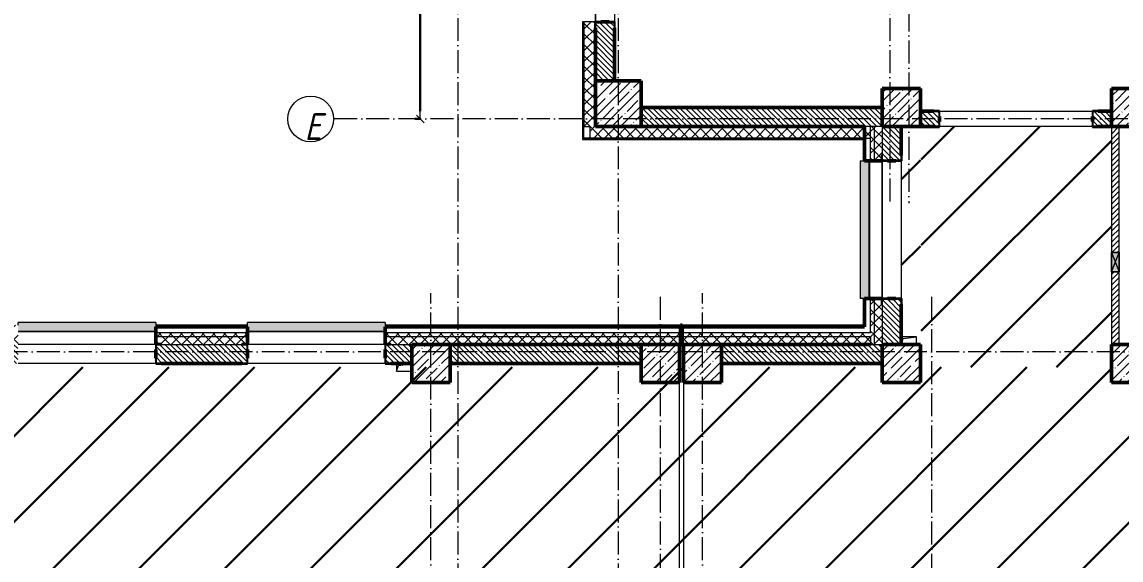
# Model space of a CAD drawing. Header units: millimetres. Extents: x 35697 to 388678, y -91946 to 171347.
# Drawn here: x 106510 to 120885, y 70372 to 77415 of the extents above; entities that cross this region are included whole.
import ezdxf

# ---------------------------------------------------------------- set-up
doc = ezdxf.new("R2010")
doc.units = ezdxf.units.MM
doc.linetypes.add('50_200_ШТРИХ_1Т_ш5_п1_п1_', pattern=[700, 500, -100, 0, -100])
for name, color, linetype, lineweight in [('2.1) ПГП окна 2.8 м', 5, 'Continuous', 30), ('3.1) ЖБ окна 1.2 м', 102, 'Continuous', 30), ('A-____-____-DIMS', 7, 'Continuous', 9), ('A-DETL-GENF-OTLN', 7, 'Continuous', 9), ('A-FLOR-____-OTLN', 7, 'Continuous', 9), ('A-GENM-____-MCUT', 7, 'Continuous', 25), ('A-GENM-____-OTLN', 7, 'Continuous', 9), ('A-GENM-____-OTLN-1', 7, 'Continuous', 25), ('A-GLAZ-____-OTLN', 7, 'Continuous', 9), ('A-WALL-____-MCUT-2', 7, 'Continuous', 50), ('A-WALL-____-MCUT-3', 7, 'Continuous', 9), ('A-WALL-____-OTLN', 7, 'Continuous', 9), ('A-WALL-____-PATT-1', 7, 'Continuous', 9), ('A-WALL-FNSH-MCUT-1', 7, 'Continuous', 9), ('I-WALL-____-OTLN', 7, 'Continuous', 9), ('S-COLS-____-MCUT', 7, 'Continuous', 50), ('S-COLS-____-OTLN', 7, 'Continuous', 9), ('S-GRID-____-IDEN', 7, 'Continuous', 9), ('S-GRID-____-OTLN-1', 7, '50_200_ШТРИХ_1Т_ш5_п1_п1_', 9)]:
    doc.layers.add(name, color=color, linetype=linetype, lineweight=lineweight)
doc.layers.add('A-GLAZ-____-OTLN-1', color=7, linetype='Continuous', lineweight=9, true_color=0xc0c0c0)
doc.styles.add('ISOCPEUR_I', font='isocpeui.ttf', dxfattribs={"width": 0.9, "height": 2.5})
doc.styles.add('СПДС', font='isocpeur.ttf', dxfattribs={"width": 0.9})
doc.dimstyles.new('Размера А3', dxfattribs={"dimtxt": 200, "dimasz": 100, "dimexe": 70, "dimexo": 100, "dimgap": 20, "dimtad": 1, "dimdec": 0, "dimrnd": 10, "dimzin": 0, "dimdsep": 46, "dimtxsty": 'СПДС', "dimblk": 'ARROWHEAD_6', "dimcen": 1, "dimclrd": 256, "dimclre": 256, "dimclrt": 256, "dimazin": 0, "dimtfac": 1, "dimtdec": 0, "dimtmove": 2, "dimatfit": 3, "dimfxl": 1, "dimtolj": 1, "dimtzin": 0, "dimarcsym": 0})
pattern_1 = [(45, (43259.71, 63713.66), (-70.71068, 70.71068), []), (135, (43259.71, 63713.66), (-70.71068, -70.71068), [])]
pattern_2 = [(135, (43259.71, 63713.66), (-35.35534, -35.35534), [])]
pattern_3 = [(45, (43259.71, 63713.66), (-85.53659, 85.53659), []), (45, (43316.74, 63713.66), (-85.53659, 85.53659), [])]

# ---------------------------------------------------------------- blocks, each defined once
blk = doc.blocks.new('BSC_Колонна _Прямоугольная - 500х500-V18-АР1_План отверстий 2 этажа в осях 1-64_А-ГГ')
at = {"layer": 'S-COLS-____-OTLN'}
h = blk.add_hatch(dxfattribs=at)
h.set_pattern_fill('FP_47', color=256, style=0, pattern_type=2)
h.set_pattern_definition([(45, (-77750, -12581.04), (-114.04925, 114.04925), []), (45, (-77635.95, -12581.04), (-114.04925, 114.04925), [201.613, -40.323, 3.353, -36.97])])
h.paths.add_polyline_path([(-250, -250), (250, -250), (250, 250), (-250, 250)], flags=0)
at = {"layer": 'S-COLS-____-MCUT'}
for p, q in [((250, 250), (-250, 250)), ((-250, 250), (-250, -250)), ((250, -250), (250, 250)), ((-250, -250), (250, -250))]:
    blk.add_line(p, q, dxfattribs=at)
blk = doc.blocks.new('BSC_Колонна _Прямоугольная - 600х600-V79-АР1_План отверстий 2 этажа в осях 1-64_А-ГГ')
at = {"layer": 'S-COLS-____-OTLN'}
h = blk.add_hatch(dxfattribs=at)
h.set_pattern_fill('FP_108', color=256, style=0, pattern_type=2)
h.set_pattern_definition([(45, (-71050, -12631.04), (-114.04925, 114.04925), []), (45, (-70935.95, -12631.04), (-114.04925, 114.04925), [201.613, -40.323, 3.353, -36.97])])
h.paths.add_polyline_path([(-300, -300), (300, -300), (300, 300), (-300, 300)], flags=0)
at = {"layer": 'S-COLS-____-MCUT'}
for p, q in [((300, 300), (-300, 300)), ((-300, 300), (-300, -300)), ((300, -300), (300, 300)), ((-300, -300), (300, -300))]:
    blk.add_line(p, q, dxfattribs=at)
blk = doc.blocks.new('BSC_Колонна _Прямоугольная - 500х500-V98-АР1_План отверстий 2 этажа в осях 1-64_А-ГГ')
at = {"layer": 'S-COLS-____-OTLN'}
h = blk.add_hatch(dxfattribs=at)
h.set_pattern_fill('FP_127', color=256, style=0, pattern_type=2)
h.set_pattern_definition([(45, (-68600, -9231.04), (-114.04925, 114.04925), []), (45, (-68485.95, -9231.04), (-114.04925, 114.04925), [201.613, -40.323, 3.353, -36.97])])
h.paths.add_polyline_path([(-250, -250), (250, -250), (250, 250), (-250, 250)], flags=0)
at = {"layer": 'S-COLS-____-MCUT'}
for p, q in [((250, 250), (-250, 250)), ((-250, 250), (-250, -250)), ((250, -250), (250, 250)), ((-250, -250), (250, -250))]:
    blk.add_line(p, q, dxfattribs=at)
blk = doc.blocks.new('BSC_Колонна _Прямоугольная - 500х500-V114-АР1_План отверстий 2 этажа в осях 1-64_А-ГГ')
at = {"layer": 'S-COLS-____-OTLN'}
h = blk.add_hatch(dxfattribs=at)
h.set_pattern_fill('FP_143', color=256, style=0, pattern_type=2)
h.set_pattern_definition([(45, (-72150, -9231.04), (-114.04925, 114.04925), []), (45, (-72035.95, -9231.04), (-114.04925, 114.04925), [201.613, -40.323, 3.353, -36.97])])
h.paths.add_polyline_path([(-250, -250), (250, -250), (250, 250), (-250, 250)], flags=0)
at = {"layer": 'S-COLS-____-MCUT'}
for p, q in [((250, 250), (-250, 250)), ((-250, 250), (-250, -250)), ((250, -250), (250, 250)), ((-250, -250), (250, -250))]:
    blk.add_line(p, q, dxfattribs=at)
blk = doc.blocks.new('BSC_Колонна _Прямоугольная - 500х500-V115-АР1_План отверстий 2 этажа в осях 1-64_А-ГГ')
at = {"layer": 'S-COLS-____-OTLN'}
h = blk.add_hatch(dxfattribs=at)
h.set_pattern_fill('FP_144', color=256, style=0, pattern_type=2)
h.set_pattern_definition([(45, (-71600, -9231.04), (-114.04925, 114.04925), []), (45, (-71485.95, -9231.04), (-114.04925, 114.04925), [201.613, -40.323, 3.353, -36.97])])
h.paths.add_polyline_path([(-250, -250), (250, -250), (250, 250), (-250, 250)], flags=0)
at = {"layer": 'S-COLS-____-MCUT'}
for p, q in [((250, 250), (-250, 250)), ((-250, 250), (-250, -250)), ((250, -250), (250, 250)), ((-250, -250), (250, -250))]:
    blk.add_line(p, q, dxfattribs=at)
blk = doc.blocks.new('BSC_Колонна _Прямоугольная - 500х500-V135-АР1_План отверстий 2 этажа в осях 1-64_А-ГГ')
at = {"layer": 'S-COLS-____-OTLN'}
h = blk.add_hatch(dxfattribs=at)
h.set_pattern_fill('FP_165', color=256, style=0, pattern_type=2)
h.set_pattern_definition([(45, (-74750, -12581.04), (-114.04925, 114.04925), []), (45, (-74635.95, -12581.04), (-114.04925, 114.04925), [201.613, -40.323, 3.353, -36.97])])
h.paths.add_polyline_path([(-250, -250), (250, -250), (250, 250), (-250, 250), (-250, 195)], flags=0)
at = {"layer": 'S-COLS-____-MCUT'}
for p, q in [((250, 250), (-250, 250)), ((-250, 250), (-250, -250)), ((250, -250), (250, 250)), ((-250, -250), (250, -250))]:
    blk.add_line(p, q, dxfattribs=at)
blk = doc.blocks.new('BSC_Колонна _Прямоугольная - 500х500-V139-АР1_План отверстий 2 этажа в осях 1-64_А-ГГ')
at = {"layer": 'S-COLS-____-OTLN'}
h = blk.add_hatch(dxfattribs=at)
h.set_pattern_fill('FP_170', color=256, style=0, pattern_type=2)
h.set_pattern_definition([(45, (-77750, -9231.04), (-114.04925, 114.04925), []), (45, (-77635.95, -9231.04), (-114.04925, 114.04925), [201.613, -40.323, 3.353, -36.97])])
h.paths.add_polyline_path([(-250, -250), (250, -250), (250, 250), (-250, 250)], flags=0)
at = {"layer": 'S-COLS-____-MCUT'}
for p, q in [((250, 250), (-250, 250)), ((-250, 250), (-250, -250)), ((250, -250), (250, 250)), ((-250, -250), (250, -250))]:
    blk.add_line(p, q, dxfattribs=at)
blk = doc.blocks.new('BSC_Колонна _Прямоугольная - 500х500-V140-АР1_План отверстий 2 этажа в осях 1-64_А-ГГ')
at = {"layer": 'S-COLS-____-OTLN'}
h = blk.add_hatch(dxfattribs=at)
h.set_pattern_fill('FP_171', color=256, style=0, pattern_type=2)
h.set_pattern_definition([(45, (-74750, -9231.04), (-114.04925, 114.04925), []), (45, (-74635.95, -9231.04), (-114.04925, 114.04925), [201.613, -40.323, 3.353, -36.97])])
h.paths.add_polyline_path([(-250, -250), (250, -250), (250, 250), (-250, 250), (-250, 105)], flags=0)
at = {"layer": 'S-COLS-____-MCUT'}
for p, q in [((250, 250), (-250, 250)), ((-250, 250), (-250, -250)), ((250, -250), (250, 250)), ((-250, -250), (250, -250))]:
    blk.add_line(p, q, dxfattribs=at)
blk = doc.blocks.new('Фахверк_СКБ_Уголок - 250_2700-27497298-АР1_План отверстий 2 этажа в осях 1-64_А-ГГ')
at = {"layer": 'A-GENM-____-MCUT'}
for p, q in [((200, 181), (125, 181)), ((125, 181), (125, 106)), ((131, 106), (131, 175)), ((131, 175), (200, 175)), ((200, 175), (200, 181)), ((125, 106), (131, 106)), ((131, -6), (125, -6)), ((125, -6), (125, -81)), ((125, -81), (200, -81)), ((131, -75), (131, -6)), ((200, -75), (131, -75)), ((200, -81), (200, -75))]:
    blk.add_line(p, q, dxfattribs=at)
blk = doc.blocks.new('Фахверк_СКБ_Уголок - 200_3380-28509457-АР1_План отверстий 2 этажа в осях 1-64_А-ГГ')
at = {"layer": 'A-GENM-____-MCUT'}
for p, q in [((200, 156), (125, 156)), ((125, 156), (125, 81)), ((131, 81), (131, 150)), ((131, 150), (200, 150)), ((200, 150), (200, 156)), ((125, 81), (131, 81)), ((131, 19), (125, 19)), ((125, 19), (125, -56)), ((131, -50), (131, 19)), ((125, -56), (200, -56)), ((200, -50), (131, -50)), ((200, -56), (200, -50))]:
    blk.add_line(p, q, dxfattribs=at)
blk = doc.blocks.new('AR_Отверстие прямоугольное _в стене_ - AR_Отверстие прямоугольное _в стене__ВК-32404655-АР1_План отверстий 2 этажа в осях 1-64_А-ГГ')
at = {"layer": 'A-GLAZ-____-OTLN'}
blk.add_hatch(color=256, dxfattribs=at).paths.add_polyline_path([(125, 50), (-125, 50), (-125, -50), (125, -50)], flags=0)
at = {"layer": 'A-DETL-GENF-OTLN'}
for p, q in [((-125, -50), (-125, 50)), ((-125, 50), (125, 50)), ((125, 50), (-125, -50)), ((-125, 50), (125, -50)), ((125, 50), (-125, 50)), ((-125, 50), (-125, -50)), ((125, 50), (125, -50)), ((125, -50), (125, 50)), ((125, -50), (-125, -50)), ((-125, -50), (125, -50))]:
    blk.add_line(p, q, dxfattribs=at)
blk = doc.blocks.new('AR_Отверстие прямоугольное _в плите_ - AR_Отверстие прямоугольное _в плите_-V165-АР1_План отверстий 2 этажа в осях 1-64_А-ГГ')
at = {"layer": 'A-GENM-____-OTLN'}
for p, q in [((-100, 50), (-100, -50)), ((-100, -50), (-75, 25)), ((-75, 25), (100, 50)), ((-100, -50), (100, -50))]:
    blk.add_line(p, q, dxfattribs=at)
blk = doc.blocks.new('AR_Отверстие прямоугольное _в плите_ - AR_Отверстие прямоугольное _в плите_-30510712-АР1_План отверстий 2 этажа в осях 1-64_А-ГГ')
at = {"layer": 'A-GENM-____-OTLN'}
for p, q in [((100, 50), (-100, 50)), ((-100, -50), (-75, 25)), ((-75, 25), (100, 50)), ((100, -50), (100, 50))]:
    blk.add_line(p, q, dxfattribs=at)
blk = doc.blocks.new('Отлив_СКБ - Отлив витража_120_НВФ-31885689-АР1_План отверстий 2 этажа в осях 1-64_А-ГГ')
at = {"layer": 'A-GLAZ-____-OTLN-1'}
for points in [[(1800, 2), (1800, 120), (0, 120), (0, 2), (1103, 2)], [(1103, 0), (1800, 0), (1800, 2), (0, 2), (0, 0)]]:
    blk.add_hatch(color=256, dxfattribs=at).paths.add_polyline_path(points, flags=0)
at = {"layer": 'A-GLAZ-____-OTLN'}
for p, q in [((0, 83), (0, 120)), ((1800, 120), (0, 120)), ((0, 2), (1800, 2)), ((1800, 120), (1800, 83)), ((1800, 0), (0, 0))]:
    blk.add_line(p, q, dxfattribs=at)
blk = doc.blocks.new('Стены 6 - Стены 4-31195849-АР1_План отверстий 2 этажа в осях 1-64_А-ГГ')
at = {"layer": 'A-WALL-____-MCUT-2'}
for p, q in [((-1799, 41030), (-1799, 41010)), ((-1549, 41030), (-1799, 41030)), ((-1799, 41010), (-1549, 41010)), ((-1549, 41010), (-1549, 41030))]:
    blk.add_line(p, q, dxfattribs=at)
blk = doc.blocks.new('Ось сетки - Круг_Ø6_00__ISO-2_5_0_9K_-25732049-АР1_План отверстий 2 этажа в осях 1-64_А-ГГ')
at = {"layer": 'S-GRID-____-IDEN'}
blk.add_circle((0, 0), 3, dxfattribs=at)
blk = doc.blocks.new('ARROWHEAD_6')
at = {"color": 0, "linetype": 'Continuous'}
for p, q in [((0, 0), (-1, 0)), ((-0.5, -0.5), (0.5, 0.5))]:
    blk.add_line(p, q, dxfattribs=at)
blk = doc.blocks.new('*D1879')
at = {"layer": 'A-____-____-DIMS', "lineweight": -2, "transparency": 16777216}
for p, q in [((52875, 475347), (52799, 475347)), ((52869, 475247), (52869, 471547)), ((52875, 471447), (52799, 471447))]:
    blk.add_line(p, q, dxfattribs=at)
at = {"layer": 'Defpoints', "color": 0, "transparency": 16777216}
for p in [(52975, 475347), (52869, 471447), (52975, 471447)]:
    blk.add_point(p, dxfattribs=at)
at = {"layer": 'A-____-____-DIMS', "lineweight": -2, "transparency": 16777216, "xscale": 100, "yscale": 100, "zscale": 100}
for p, rotation in [((52869, 475347), 90), ((52869, 471447), 270)]:
    blk.add_blockref('ARROWHEAD_6', p, dxfattribs=dict(at, rotation=rotation))
at = {"layer": 'A-____-____-DIMS', "transparency": 16777216, "insert": (52624, 473397), "char_height": 450, "attachment_point": 5, "rotation": 90, "style": 'СПДС'}
blk.add_mtext('\\A1;3900', dxfattribs=at)
blk = doc.blocks.new('2этаж')
at = {"layer": 'S-GRID-____-OTLN-1', "color": 251, "ltscale": 0.6, "true_color": 0x636466}
for p, q in [((53358.3, 508896.9), (53358.3, 454533.3)), ((55458.3, 508896.9), (55458.3, 454750.2)), ((59008.3, 508896.9), (59008.3, 470347)), ((59258.3, 508602.1), (59258.3, 470347)), ((74727.1, 471447), (51735.1, 471447)), ((53008.3, 454750.2), (53008.3, 469166.5)), ((56008.3, 454533.3), (56008.3, 469166.5)), ((56558.3, 454750.2), (56558.3, 469166.5)), ((59558.3, 454533.3), (59558.3, 469166.5)), ((88482.7, 468397), (-20037.2, 468397))]:
    blk.add_line(p, q, dxfattribs=at)
at = {"layer": 'S-GRID-____-IDEN', "insert": (51351.3, 471523.1), "char_height": 350, "width": 202.025, "attachment_point": 1, "style": 'ISOCPEUR_I'}
blk.add_mtext('\\fISOCPEUR|b0|i1|c204|p34|;\\W.9;Е', dxfattribs=at)
at = {"layer": 'A-____-____-DIMS'}
dim = blk.add_linear_dim(base=(52868.7, 471447), p1=(52974.8, 475347), p2=(52974.8, 471447), angle=90, dimstyle='Размера А3', override={"dimtxt": 450}, dxfattribs=at)
dim.commit()
dim.dimension.update_dxf_attribs({"geometry": '*D1879', "text_midpoint": (52623.7, 473397)})

msp = doc.modelspace()

# ---------------------------------------------------------------- hatches: boundary and pattern name
at = {"layer": '2.1) ПГП окна 2.8 м'}
h = msp.add_hatch(dxfattribs=at)
h.set_pattern_fill('ANSI31', color=5, scale=250)
h.paths.add_polyline_path([(118260, 73795), (118010, 73795), (118010, 76045), (118260, 76045)])
h.paths.add_polyline_path([(118272, 72895), (120760, 72895), (120760, 76045), (118272, 76045)])
h = msp.add_hatch(dxfattribs=at)
h.set_pattern_fill('ANSI31', color=5, scale=250)
h.set_pattern_definition([(45, (50979.8, 168109.95), (-561.266, 561.266), [])])
h.paths.add_polyline_path([(82110, 72895), (132260, 72895), (132260, 69795), (82110, 69795)])
at = {"layer": 'A-WALL-____-PATT-1'}
h = msp.add_hatch(dxfattribs=at)
h.set_pattern_fill('FP_1', color=256, style=0, pattern_type=2)
h.set_pattern_definition(pattern_1)
h.paths.add_polyline_path([(113860, 76045), (114010, 76045), (114010, 77340), (114004, 77340), (114004, 77415), (113860, 77415)], flags=0)
h.paths.add_polyline_path([(114004, 79115), (114004, 79190), (114010, 79190), (114010, 79980), (114004, 79980), (114004, 80055), (113860, 80055), (113860, 79115), (113945, 79115)], flags=0)
h.paths.add_polyline_path([(113945, 81755), (114004, 81755), (114004, 81830), (114010, 81830), (114010, 83220), (114004, 83220), (114004, 83295), (113860, 83295), (113860, 81755)], flags=0)
h.paths.add_polyline_path([(114004, 84995), (114004, 85070), (114010, 85070), (114010, 85860), (114004, 85860), (114004, 85935), (113860, 85935), (113860, 84995), (113945, 84995)], flags=0)
h.paths.add_polyline_path([(113945, 87635), (114004, 87635), (114004, 87710), (114010, 87710), (114010, 89100), (114004, 89100), (114004, 89175), (113860, 89175), (113860, 87635)], flags=0)
h.paths.add_polyline_path([(113945, 90875), (114004, 90875), (114004, 90950), (114010, 90950), (114010, 91740), (114004, 91740), (114004, 91815), (113860, 91815), (113860, 90875)], flags=0)
h.paths.add_polyline_path([(114004, 93515), (114004, 93590), (114010, 93590), (114010, 94980), (114004, 94980), (114004, 95055), (113860, 95055), (113860, 93515), (113945, 93515)], flags=0)
h.paths.add_polyline_path([(114004, 96755), (114004, 96830), (114010, 96830), (114010, 97620), (114004, 97620), (114004, 97695), (113860, 97695), (113860, 96755), (113945, 96755)], flags=0)
h.paths.add_polyline_path([(113945, 99395), (114004, 99395), (114004, 99470), (114010, 99470), (114010, 100860), (114004, 100860), (114004, 100935), (113860, 100935), (113860, 99395)], flags=0)
h.paths.add_polyline_path([(113945, 102635), (114004, 102635), (114004, 102710), (114010, 102710), (114010, 103500), (114004, 103500), (114004, 103575), (113860, 103575), (113860, 102635)], flags=0)
h.paths.add_polyline_path([(114004, 105275), (114004, 105350), (114010, 105350), (114010, 106795), (113860, 106795), (113860, 105275), (113945, 105275)], flags=0)
h = msp.add_hatch(dxfattribs=at)
h.set_pattern_fill('FP_6', color=256, style=0, pattern_type=2)
h.set_pattern_definition(pattern_2)
h.paths.add_polyline_path([(114079, 76645), (114260, 76645), (114260, 77409), (114191, 77409), (114191, 77415), (114079, 77415), (114079, 77409), (114010, 77409), (114010, 76645)], flags=0)
h.paths.add_polyline_path([(114079, 79115), (114191, 79115), (114191, 79121), (114260, 79121), (114260, 80049), (114191, 80049), (114191, 80055), (114079, 80055), (114079, 80049), (114010, 80049), (114010, 79121), (114079, 79121)], flags=0)
h.paths.add_polyline_path([(114191, 81755), (114191, 81761), (114260, 81761), (114260, 82095), (114010, 82095), (114010, 81761), (114079, 81761), (114079, 81755)], flags=0)
h = msp.add_hatch(dxfattribs=at)
h.set_pattern_fill('FP_6', color=256, style=0, pattern_type=2)
h.set_pattern_definition(pattern_2)
h.paths.add_polyline_path([(117760, 76045), (117760, 76295), (114610, 76295), (114610, 76045), (117660, 76045)], flags=0)
h = msp.add_hatch(dxfattribs=at)
h.set_pattern_fill('FP_6', color=256, style=0, pattern_type=2)
h.set_pattern_definition(pattern_2)
h.paths.add_polyline_path([(120516, 76045), (120760, 76045), (120760, 76245), (120516, 76245), (120516, 76176), (120510, 76176), (120510, 76114), (120516, 76114), (120516, 76050)], flags=0)
h.paths.add_polyline_path([(118260, 76045), (118504, 76045), (118504, 76114), (118510, 76114), (118510, 76176), (118504, 76176), (118504, 76245), (118260, 76245)], flags=0)
h = msp.add_hatch(dxfattribs=at)
h.set_pattern_fill('FP_1', color=256, style=0, pattern_type=2)
h.set_pattern_definition(pattern_1)
h.paths.add_polyline_path([(117610, 75895), (117610, 76045), (113935, 76045), (113935, 75895), (117480, 75895)], flags=0)
h = msp.add_hatch(dxfattribs=at)
h.set_pattern_fill('FP_1', color=256, style=0, pattern_type=2)
h.set_pattern_definition(pattern_1)
h.paths.add_polyline_path([(117660, 73195), (117660, 73795), (117610, 73795), (117610, 73195)], flags=0)
h.paths.add_polyline_path([(117660, 75595), (117660, 76045), (117610, 76045), (117610, 75595)], flags=0)
h = msp.add_hatch(dxfattribs=at)
h.set_pattern_fill('FP_1', color=256, style=0, pattern_type=2)
h.set_pattern_definition(pattern_1)
h.paths.add_polyline_path([(117708, 73195), (117760, 73195), (117760, 73720), (117754, 73720), (117754, 73795), (117660, 73795), (117660, 73195)], flags=0)
h.paths.add_polyline_path([(117660, 75595), (117754, 75595), (117754, 75670), (117760, 75670), (117760, 76045), (117660, 76045), (117660, 75629)], flags=0)
h = msp.add_hatch(dxfattribs=at)
h.set_pattern_fill('FP_6', color=256, style=0, pattern_type=2)
h.set_pattern_definition(pattern_2)
h.paths.add_polyline_path([(117941, 73195), (118010, 73195), (118010, 73789), (117941, 73789), (117941, 73795), (117829, 73795), (117829, 73789), (117760, 73789), (117760, 73195), (117921, 73195)], flags=0)
h.paths.add_polyline_path([(117941, 75595), (117941, 75601), (118010, 75601), (118010, 76045), (117760, 76045), (117760, 75601), (117829, 75601), (117829, 75595)], flags=0)
h = msp.add_hatch(dxfattribs=at)
h.set_pattern_fill('FP_5', color=256, style=0, pattern_type=2)
h.set_pattern_definition([(45, (43259.71, 63713.66), (-35.35534, 35.35534), [])])
h.paths.add_polyline_path([(120860, 73195), (120860, 74145), (120760, 74145), (120760, 73195)], flags=0)
h.paths.add_polyline_path([(120760, 74395), (120860, 74395), (120860, 76045), (120760, 76045), (120760, 74769)], flags=0)
h = msp.add_hatch(dxfattribs=at)
h.set_pattern_fill('FP_3', color=256, style=0, pattern_type=2)
h.set_pattern_definition(pattern_3)
h.paths.add_polyline_path([(117530, 73425), (117530, 73795), (117510, 73795), (117510, 73425)], flags=0)
h.paths.add_polyline_path([(117510, 75595), (117530, 75595), (117530, 75875), (117510, 75875), (117510, 75629)], flags=0)
h = msp.add_hatch(dxfattribs=at)
h.set_pattern_fill('FP_1', color=256, style=0, pattern_type=2)
h.set_pattern_definition(pattern_1)
h.paths.add_polyline_path([(117610, 73295), (117610, 73345), (111260, 73345), (111260, 73295), (117480, 73295)], flags=0)
h.paths.add_polyline_path([(108642, 73295), (109460, 73295), (109460, 73345), (108260, 73345), (108260, 73295)], flags=0)
h.paths.add_polyline_path([(106460, 73295), (106460, 73345), (105260, 73345), (105260, 73295), (105991, 73295)], flags=0)
h.paths.add_polyline_path([(103460, 73295), (103460, 73345), (102260, 73345), (102260, 73295), (103340, 73295)], flags=0)
h.paths.add_polyline_path([(100460, 73295), (100460, 73345), (99260, 73345), (99260, 73295), (99805, 73295)], flags=0)
h.paths.add_polyline_path([(96260, 73295), (97460, 73295), (97460, 73345), (96260, 73345)], flags=0)
h.paths.add_polyline_path([(93260, 73295), (94460, 73295), (94460, 73345), (93260, 73345)], flags=0)
h.paths.add_polyline_path([(90968, 73295), (91460, 73295), (91460, 73345), (90260, 73345), (90260, 73295)], flags=0)
h.paths.add_polyline_path([(88460, 73295), (88460, 73345), (87260, 73345), (87260, 73295), (87433, 73295)], flags=0)
h.paths.add_polyline_path([(85460, 73295), (85460, 73345), (84260, 73345), (84260, 73295), (84781, 73295)], flags=0)
h.paths.add_polyline_path([(81060, 73295), (82460, 73295), (82460, 73345), (81060, 73345)], flags=0)
h.paths.add_polyline_path([(79260, 73295), (79260, 73345), (78060, 73345), (78060, 73295), (78595, 73295)], flags=0)
h.paths.add_polyline_path([(70260, 73295), (70260, 73345), (67090, 73345), (67090, 73295), (67991, 73295)], flags=0)
h = msp.add_hatch(dxfattribs=at)
h.set_pattern_fill('FP_3', color=256, style=0, pattern_type=2)
h.set_pattern_definition(pattern_3)
h.paths.add_polyline_path([(115125, 73425), (115125, 73445), (111260, 73445), (111260, 73425), (113945, 73425)], flags=0)
h.paths.add_polyline_path([(109460, 73425), (109460, 73445), (108260, 73445), (108260, 73425), (108642, 73425)], flags=0)
h.paths.add_polyline_path([(106460, 73425), (106460, 73445), (105260, 73445), (105260, 73425), (105991, 73425)], flags=0)
h.paths.add_polyline_path([(102456, 73425), (103460, 73425), (103460, 73445), (102260, 73445), (102260, 73425)], flags=0)
h.paths.add_polyline_path([(99805, 73425), (100460, 73425), (100460, 73445), (99260, 73445), (99260, 73425)], flags=0)
h.paths.add_polyline_path([(97460, 73425), (97460, 73445), (96260, 73445), (96260, 73425), (96270, 73425)], flags=0)
h.paths.add_polyline_path([(94460, 73425), (94460, 73445), (93260, 73445), (93260, 73425), (93619, 73425)], flags=0)
h.paths.add_polyline_path([(88460, 73425), (88460, 73445), (87260, 73445), (87260, 73425), (87433, 73425)], flags=0)
h.paths.add_polyline_path([(90260, 73425), (91460, 73425), (91460, 73445), (90260, 73445)], flags=0)
h.paths.add_polyline_path([(84260, 73425), (85460, 73425), (85460, 73445), (84260, 73445)], flags=0)
h.paths.add_polyline_path([(81595, 73425), (82460, 73425), (82460, 73445), (81595, 73445)], flags=0)
h = msp.add_hatch(dxfattribs=at)
h.set_pattern_fill('FP_3', color=256, style=0, pattern_type=2)
h.set_pattern_definition(pattern_3)
h.paths.add_polyline_path([(117510, 73425), (117510, 73445), (115145, 73445), (115145, 73425), (117480, 73425)], flags=0)
h = msp.add_hatch(dxfattribs=at)
h.set_pattern_fill('FP_1', color=256, style=0, pattern_type=2)
h.set_pattern_definition(pattern_1)
h.paths.add_polyline_path([(117610, 73195), (117610, 73295), (111260, 73295), (111260, 73201), (111335, 73201), (111335, 73195), (117480, 73195)], flags=0)
h.paths.add_polyline_path([(108642, 73195), (109385, 73195), (109385, 73201), (109460, 73201), (109460, 73295), (108260, 73295), (108260, 73201), (108335, 73201), (108335, 73195)], flags=0)
h.paths.add_polyline_path([(106385, 73195), (106385, 73201), (106460, 73201), (106460, 73295), (105260, 73295), (105260, 73201), (105335, 73201), (105335, 73195), (106110, 73195)], flags=0)
h.paths.add_polyline_path([(102610, 73195), (103385, 73195), (103385, 73201), (103460, 73201), (103460, 73295), (102260, 73295), (102260, 73201), (102335, 73201), (102335, 73195), (102456, 73195)], flags=0)
h.paths.add_polyline_path([(99805, 73195), (100385, 73195), (100385, 73201), (100460, 73201), (100460, 73295), (99260, 73295), (99260, 73201), (99335, 73201), (99335, 73195)], flags=0)
h.paths.add_polyline_path([(97110, 73195), (97385, 73195), (97385, 73201), (97460, 73201), (97460, 73295), (96260, 73295), (96260, 73201), (96335, 73201), (96335, 73195), (96610, 73195)], flags=0)
h.paths.add_polyline_path([(94110, 73195), (94385, 73195), (94385, 73201), (94460, 73201), (94460, 73295), (93260, 73295), (93260, 73201), (93335, 73201), (93335, 73195), (93619, 73195)], flags=0)
h.paths.add_polyline_path([(91385, 73195), (91385, 73201), (91460, 73201), (91460, 73295), (90260, 73295), (90260, 73201), (90335, 73201), (90335, 73195), (90968, 73195)], flags=0)
h.paths.add_polyline_path([(88385, 73195), (88385, 73201), (88460, 73201), (88460, 73295), (87260, 73295), (87260, 73201), (87335, 73201), (87335, 73195), (88110, 73195)], flags=0)
h.paths.add_polyline_path([(84335, 73195), (85385, 73195), (85385, 73201), (85460, 73201), (85460, 73295), (84260, 73295), (84260, 73201), (84335, 73201)], flags=0)
h.paths.add_polyline_path([(82110, 73195), (82385, 73195), (82385, 73201), (82460, 73201), (82460, 73295), (81060, 73295), (81060, 73195), (81560, 73195)], flags=0)
h.paths.add_polyline_path([(78595, 73195), (79185, 73195), (79185, 73201), (79260, 73201), (79260, 73295), (78060, 73295), (78060, 73195), (78560, 73195)], flags=0)
h.paths.add_polyline_path([(70185, 73195), (70185, 73201), (70260, 73201), (70260, 73295), (67090, 73295), (67090, 73195), (69560, 73195)], flags=0)
h = msp.add_hatch(dxfattribs=at)
h.set_pattern_fill('FP_6', color=256, style=0, pattern_type=2)
h.set_pattern_definition(pattern_2)
h.paths.add_polyline_path([(111266, 72945), (111610, 72945), (111610, 73195), (111266, 73195), (111266, 73126), (111260, 73126), (111260, 73014), (111266, 73014), (111266, 72949)], flags=0)
h.paths.add_polyline_path([(109385, 72945), (109454, 72945), (109454, 73014), (109460, 73014), (109460, 73126), (109454, 73126), (109454, 73195), (108266, 73195), (108266, 73126), (108260, 73126), (108260, 73014), (108266, 73014), (108266, 72945), (108642, 72945)], flags=0)
h.paths.add_polyline_path([(106385, 72945), (106454, 72945), (106454, 73014), (106460, 73014), (106460, 73126), (106454, 73126), (106454, 73195), (106110, 73195), (106110, 72945)], flags=0)
h = msp.add_hatch(dxfattribs=at)
h.set_pattern_fill('FP_6', color=256, style=0, pattern_type=2)
h.set_pattern_definition(pattern_2)
h.paths.add_polyline_path([(114610, 72945), (114610, 73195), (112110, 73195), (112110, 72945), (113945, 72945)], flags=0)
h = msp.add_hatch(dxfattribs=at)
h.set_pattern_fill('FP_6', color=256, style=0, pattern_type=2)
h.set_pattern_definition(pattern_2)
h.paths.add_polyline_path([(115660, 72945), (117760, 72945), (117760, 73195), (115660, 73195)], flags=0)

# ---------------------------------------------------------------- linework, layer by layer
at = {"layer": 'A-FLOR-____-OTLN'}
for p, q in [((115110, 69795), (115110, 72695)), ((115160, 72695), (115160, 69795))]:
    msp.add_line(p, q, dxfattribs=at)
at = {"layer": 'A-WALL-____-MCUT-2'}
for p, q in [((114010, 76645), (114010, 77340)), ((114010, 77340), (114010, 76645)), ((114191, 77415), (114079, 77415)), ((114260, 76645), (114260, 77340)), ((117760, 76295), (114610, 76295)), ((118435, 76245), (118260, 76245)), ((120760, 76245), (120585, 76245)), ((114610, 76045), (117530, 76045)), ((117530, 75595), (117530, 76045)), ((118010, 75670), (118010, 76045)), ((118260, 76045), (118435, 76045)), ((118510, 76114), (118510, 76176)), ((120510, 76176), (120510, 76114)), ((120585, 76045), (120760, 76045)), ((117530, 75595), (117754, 75595)), ((117829, 75595), (117941, 75595)), ((117530, 73425), (117530, 73795)), ((117754, 73795), (117530, 73795)), ((117941, 73795), (117829, 73795)), ((118010, 73195), (118010, 73720)), ((109460, 73425), (108260, 73425)), ((108260, 73425), (108260, 73201)), ((109460, 73201), (109460, 73425)), ((117530, 73425), (111260, 73425)), ((111260, 73425), (111260, 73201)), ((114610, 73195), (112110, 73195)), ((115110, 73195), (115160, 73195)), ((115660, 73195), (117610, 73195)), ((108260, 73126), (108260, 73014)), ((109460, 73014), (109460, 73126)), ((111260, 73126), (111260, 73014)), ((108335, 72945), (109385, 72945)), ((111335, 72945), (111610, 72945)), ((112110, 72945), (114610, 72945)), ((115660, 72945), (117760, 72945))]:
    msp.add_line(p, q, dxfattribs=at)
at = {"layer": 'A-WALL-____-MCUT-3'}
for p, q in [((113848, 77415), (113848, 75883)), ((113853, 77415), (113853, 75888)), ((114004, 77415), (113860, 77415)), ((113860, 77415), (113860, 76045)), ((113860, 76045), (113935, 76045)), ((113935, 76045), (113935, 75895)), ((117760, 76045), (117530, 76045)), ((117610, 75595), (117610, 76045)), ((117660, 75595), (117660, 76045)), ((117760, 76045), (117760, 75670)), ((117530, 75883), (113848, 75883)), ((117530, 75888), (113853, 75888)), ((117530, 75875), (117510, 75875)), ((117530, 75895), (117610, 75895)), ((117610, 73345), (117610, 73795)), ((117660, 73195), (117660, 73795)), ((117760, 73720), (117760, 73195)), ((109460, 73345), (108260, 73345)), ((117610, 73345), (111260, 73345)), ((109460, 73295), (108260, 73295)), ((108335, 73195), (109385, 73195)), ((117610, 73295), (111260, 73295)), ((111335, 73195), (111610, 73195)), ((117610, 73295), (117610, 73195)), ((117610, 73195), (117760, 73195))]:
    msp.add_line(p, q, dxfattribs=at)
at = {"layer": 'A-WALL-____-OTLN'}
for p, q in [((114010, 79115), (114010, 77415)), ((114010, 77415), (114010, 79115)), ((114260, 79115), (114260, 77415)), ((117760, 75595), (117760, 73795)), ((117760, 73795), (117760, 75595)), ((118010, 75595), (118010, 73795)), ((108260, 73195), (106460, 73195)), ((111260, 73195), (109460, 73195)), ((108260, 72945), (106460, 72945)), ((111260, 72945), (109460, 72945))]:
    msp.add_line(p, q, dxfattribs=at)
at = {"layer": 'A-WALL-FNSH-MCUT-1'}
for p, q in [((113860, 77415), (113840, 77415)), ((113840, 77415), (113840, 75875)), ((113860, 75895), (113860, 76045)), ((120760, 76045), (120760, 74395)), ((120860, 74395), (120860, 76045)), ((113840, 75875), (117510, 75875)), ((117530, 75895), (113860, 75895)), ((117510, 75875), (117510, 75595)), ((117510, 75595), (117530, 75595)), ((120760, 74145), (120760, 73195)), ((120860, 73195), (120860, 74145)), ((117510, 73795), (117510, 73445)), ((117530, 73795), (117510, 73795)), ((109460, 73445), (108260, 73445)), ((108260, 73445), (108260, 73425)), ((109460, 73425), (109460, 73445)), ((115125, 73445), (111260, 73445)), ((111260, 73445), (111260, 73425)), ((115125, 73425), (115125, 73445)), ((117510, 73445), (115145, 73445)), ((115145, 73445), (115145, 73425))]:
    msp.add_line(p, q, dxfattribs=at)
at = {"layer": 'I-WALL-____-OTLN'}
for p, q in [((118510, 76245), (120510, 76245)), ((120510, 76045), (118510, 76045))]:
    msp.add_line(p, q, dxfattribs=at)

# ---------------------------------------------------------------- block references
at = {"layer": '3.1) ЖБ окна 1.2 м'}
msp.add_blockref('2этаж', (58851, -395302), dxfattribs=at)
at = {"layer": 'A-GENM-____-OTLN'}
for name, p in [('AR_Отверстие прямоугольное _в плите_ - AR_Отверстие прямоугольное _в плите_-30510712-АР1_План отверстий 2 этажа в осях 1-64_А-ГГ', (118110, 73245)), ('AR_Отверстие прямоугольное _в плите_ - AR_Отверстие прямоугольное _в плите_-V165-АР1_План отверстий 2 этажа в осях 1-64_А-ГГ', (111510, 72895))]:
    msp.add_blockref(name, p, dxfattribs=at)
at = {"layer": 'A-GENM-____-OTLN-1'}
for name, p, rotation in [('Фахверк_СКБ_Уголок - 250_2700-27497298-АР1_План отверстий 2 этажа в осях 1-64_А-ГГ', (114085, 77540), 269.9999999999999), ('Фахверк_СКБ_Уголок - 200_3380-28509457-АР1_План отверстий 2 этажа в осях 1-64_А-ГГ', (118635, 76195), 180), ('Фахверк_СКБ_Уголок - 250_2700-27497298-АР1_План отверстий 2 этажа в осях 1-64_А-ГГ', (117935, 75470), 89.99999999999991), ('Фахверк_СКБ_Уголок - 250_2700-27497298-АР1_План отверстий 2 этажа в осях 1-64_А-ГГ', (117835, 73920), 269.9999999999999), ('Фахверк_СКБ_Уголок - 250_2700-27497298-АР1_План отверстий 2 этажа в осях 1-64_А-ГГ', (109585, 73120), 180)]:
    msp.add_blockref(name, p, dxfattribs=dict(at, rotation=rotation))
for name, p in [('Фахверк_СКБ_Уголок - 200_3380-28509457-АР1_План отверстий 2 этажа в осях 1-64_А-ГГ', (120385, 76095)), ('Фахверк_СКБ_Уголок - 250_2700-27497298-АР1_План отверстий 2 этажа в осях 1-64_А-ГГ', (108135, 73020)), ('Фахверк_СКБ_Уголок - 250_2700-27497298-АР1_План отверстий 2 этажа в осях 1-64_А-ГГ', (111135, 73020))]:
    msp.add_blockref(name, p, dxfattribs=at)
at = {"layer": 'A-GLAZ-____-OTLN'}
for name, p, rotation in [('Отлив_СКБ - Отлив витража_120_НВФ-31885689-АР1_План отверстий 2 этажа в осях 1-64_А-ГГ', (117593, 73795), 90), ('AR_Отверстие прямоугольное _в стене_ - AR_Отверстие прямоугольное _в стене__ВК-32404655-АР1_План отверстий 2 этажа в осях 1-64_А-ГГ', (120810, 74270), 89.99999999999984)]:
    msp.add_blockref(name, p, dxfattribs=dict(at, rotation=rotation))
for p in [(106460, 73362), (109460, 73362)]:
    msp.add_blockref('Отлив_СКБ - Отлив витража_120_НВФ-31885689-АР1_План отверстий 2 этажа в осях 1-64_А-ГГ', p, dxfattribs=at)
at = {"layer": 'A-WALL-____-OTLN', "rotation": 89.9999999999999}
msp.add_blockref('Стены 6 - Стены 4-31195849-АР1_План отверстий 2 этажа в осях 1-64_А-ГГ', (156155, 74993), dxfattribs=at)
at = {"layer": 'S-COLS-____-OTLN'}
for name, p in [('BSC_Колонна _Прямоугольная - 600х600-V79-АР1_План отверстий 2 этажа в осях 1-64_А-ГГ', (114310, 76345)), ('BSC_Колонна _Прямоугольная - 500х500-V135-АР1_План отверстий 2 этажа в осях 1-64_А-ГГ', (118010, 76295)), ('BSC_Колонна _Прямоугольная - 500х500-V18-АР1_План отверстий 2 этажа в осях 1-64_А-ГГ', (121010, 76295)), ('BSC_Колонна _Прямоугольная - 500х500-V98-АР1_План отверстий 2 этажа в осях 1-64_А-ГГ', (111860, 72945)), ('BSC_Колонна _Прямоугольная - 500х500-V115-АР1_План отверстий 2 этажа в осях 1-64_А-ГГ', (114860, 72945)), ('BSC_Колонна _Прямоугольная - 500х500-V114-АР1_План отверстий 2 этажа в осях 1-64_А-ГГ', (115410, 72945)), ('BSC_Колонна _Прямоугольная - 500х500-V140-АР1_План отверстий 2 этажа в осях 1-64_А-ГГ', (118010, 72945)), ('BSC_Колонна _Прямоугольная - 500х500-V139-АР1_План отверстий 2 этажа в осях 1-64_А-ГГ', (121010, 72945))]:
    msp.add_blockref(name, p, dxfattribs=at)
at = {"layer": 'S-GRID-____-IDEN', "xscale": 99.99999999999993, "yscale": 99.99999999999993, "zscale": 99.99999999999993, "rotation": 89.9999999999998}
msp.add_blockref('Ось сетки - Круг_Ø6_00__ISO-2_5_0_9K_-25732049-АР1_План отверстий 2 этажа в осях 1-64_А-ГГ', (110286, 76145), dxfattribs=at)

doc.saveas('drawing.dxf')
